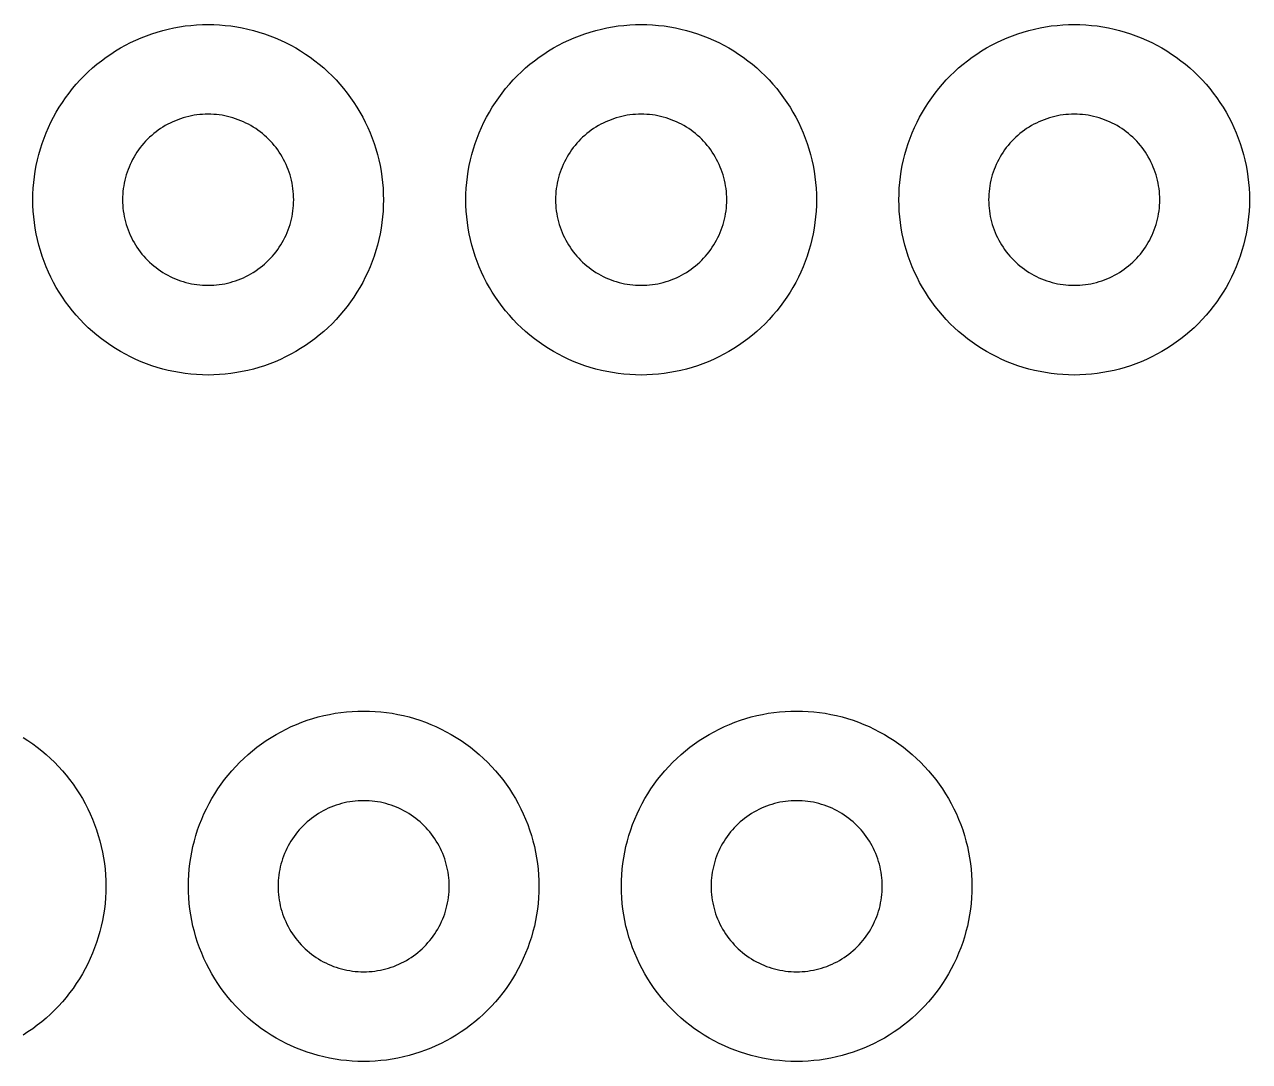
# Model space of a CAD drawing. Header units: millimetres. Extents: x 0 to 476, y 5 to 280.
# Drawn here: x 412.1 to 471.5, y 4.6 to 54.9 of the extents above; entities that cross this region are included whole.
import ezdxf

# ---------------------------------------------------------------- set-up
doc = ezdxf.new("R2010")
doc.units = ezdxf.units.MM
doc.layers.add('CUT', color=1, linetype='Continuous')

msp = doc.modelspace()

# ---------------------------------------------------------------- linework, layer by layer
at = {"layer": 'CUT'}
for points in [[(429.453, 46.155), (429.44, 45.877), (429.417, 45.6), (429.385, 45.324), (429.344, 45.049), (429.295, 44.775), (429.236, 44.503), (429.168, 44.233), (429.092, 43.966), (429.007, 43.701), (428.913, 43.439), (428.811, 43.181), (428.7, 42.925), (428.581, 42.674), (428.454, 42.426), (428.319, 42.183), (428.176, 41.945), (428.025, 41.711), (427.867, 41.482), (427.701, 41.259), (427.529, 41.041), (427.349, 40.829), (427.162, 40.623), (426.968, 40.423), (426.768, 40.229), (426.562, 40.043), (426.35, 39.863), (426.132, 39.69), (425.909, 39.524), (425.68, 39.366), (425.446, 39.215), (425.208, 39.072), (424.965, 38.937), (424.717, 38.81), (424.466, 38.691), (424.211, 38.58), (423.952, 38.478), (423.69, 38.384), (423.425, 38.299), (423.158, 38.223), (422.888, 38.155), (422.616, 38.097), (422.343, 38.047), (422.067, 38.006), (421.791, 37.974), (421.514, 37.952), (421.236, 37.938), (420.958, 37.933), (420.68, 37.938), (420.402, 37.952), (420.125, 37.974), (419.848, 38.006), (419.573, 38.047), (419.3, 38.097), (419.028, 38.155), (418.758, 38.223), (418.49, 38.299), (418.226, 38.384), (417.964, 38.478), (417.705, 38.58), (417.45, 38.691), (417.198, 38.81), (416.951, 38.937), (416.708, 39.072), (416.469, 39.215), (416.236, 39.366), (416.007, 39.524), (415.783, 39.69), (415.566, 39.863), (415.353, 40.043), (415.147, 40.229), (414.948, 40.423), (414.754, 40.623), (414.567, 40.829), (414.387, 41.041), (414.214, 41.259), (414.049, 41.482), (413.89, 41.711), (413.74, 41.945), (413.597, 42.183), (413.462, 42.426), (413.334, 42.674), (413.216, 42.925), (413.105, 43.181), (413.003, 43.439), (412.909, 43.701), (412.824, 43.966), (412.748, 44.233), (412.68, 44.503), (412.621, 44.775), (412.571, 45.049), (412.531, 45.324), (412.499, 45.6), (412.476, 45.877), (412.462, 46.155), (412.458, 46.433), (412.462, 46.711), (412.476, 46.989), (412.499, 47.266), (412.531, 47.543), (412.571, 47.818), (412.621, 48.092), (412.68, 48.363), (412.748, 48.633), (412.824, 48.901), (412.909, 49.166), (413.003, 49.427), (413.105, 49.686), (413.216, 49.941), (413.334, 50.193), (413.462, 50.44), (413.597, 50.683), (413.74, 50.922), (413.89, 51.156), (414.049, 51.384), (414.214, 51.608), (414.387, 51.826), (414.567, 52.038), (414.754, 52.244), (414.948, 52.444), (415.147, 52.637), (415.353, 52.824), (415.566, 53.004), (415.783, 53.177), (416.007, 53.343), (416.236, 53.501), (416.469, 53.652), (416.708, 53.795), (416.951, 53.93), (417.198, 54.057), (417.45, 54.176), (417.705, 54.286), (417.964, 54.389), (418.226, 54.482), (418.49, 54.567), (418.758, 54.644), (419.028, 54.711), (419.3, 54.77), (419.573, 54.82), (419.848, 54.861), (420.125, 54.892), (420.402, 54.915), (420.68, 54.929), (420.958, 54.933), (421.236, 54.929), (421.514, 54.915), (421.791, 54.892), (422.067, 54.861), (422.343, 54.82), (422.616, 54.77), (422.888, 54.711), (423.158, 54.644), (423.425, 54.567), (423.69, 54.482), (423.952, 54.389), (424.211, 54.286), (424.466, 54.176), (424.717, 54.057), (424.965, 53.93), (425.208, 53.795), (425.446, 53.652), (425.68, 53.501), (425.909, 53.343), (426.132, 53.177), (426.35, 53.004), (426.562, 52.824), (426.768, 52.637), (426.968, 52.444), (427.162, 52.244), (427.349, 52.038), (427.529, 51.826), (427.701, 51.608), (427.867, 51.384), (428.025, 51.156), (428.176, 50.922), (428.319, 50.683), (428.454, 50.44), (428.581, 50.193), (428.7, 49.941), (428.811, 49.686), (428.913, 49.427), (429.007, 49.166), (429.092, 48.901), (429.168, 48.633), (429.236, 48.363), (429.295, 48.092), (429.344, 47.818), (429.385, 47.543), (429.417, 47.266), (429.44, 46.989), (429.453, 46.711), (429.458, 46.433), (429.453, 46.155)], [(450.453, 46.155), (450.44, 45.877), (450.417, 45.6), (450.385, 45.324), (450.344, 45.049), (450.295, 44.775), (450.236, 44.503), (450.168, 44.233), (450.092, 43.966), (450.007, 43.701), (449.913, 43.439), (449.811, 43.181), (449.7, 42.925), (449.581, 42.674), (449.454, 42.426), (449.319, 42.183), (449.176, 41.945), (449.025, 41.711), (448.867, 41.482), (448.701, 41.259), (448.529, 41.041), (448.349, 40.829), (448.162, 40.623), (447.968, 40.423), (447.768, 40.229), (447.562, 40.043), (447.35, 39.863), (447.132, 39.69), (446.909, 39.524), (446.68, 39.366), (446.446, 39.215), (446.208, 39.072), (445.965, 38.937), (445.717, 38.81), (445.466, 38.691), (445.211, 38.58), (444.952, 38.478), (444.69, 38.384), (444.425, 38.299), (444.158, 38.223), (443.888, 38.155), (443.616, 38.097), (443.343, 38.047), (443.067, 38.006), (442.791, 37.974), (442.514, 37.952), (442.236, 37.938), (441.958, 37.933), (441.68, 37.938), (441.402, 37.952), (441.125, 37.974), (440.848, 38.006), (440.573, 38.047), (440.3, 38.097), (440.028, 38.155), (439.758, 38.223), (439.49, 38.299), (439.226, 38.384), (438.964, 38.478), (438.705, 38.58), (438.45, 38.691), (438.198, 38.81), (437.951, 38.937), (437.708, 39.072), (437.469, 39.215), (437.236, 39.366), (437.007, 39.524), (436.783, 39.69), (436.566, 39.863), (436.353, 40.043), (436.147, 40.229), (435.948, 40.423), (435.754, 40.623), (435.567, 40.829), (435.387, 41.041), (435.214, 41.259), (435.049, 41.482), (434.89, 41.711), (434.74, 41.945), (434.597, 42.183), (434.462, 42.426), (434.334, 42.674), (434.216, 42.925), (434.105, 43.181), (434.003, 43.439), (433.909, 43.701), (433.824, 43.966), (433.748, 44.233), (433.68, 44.503), (433.621, 44.775), (433.571, 45.049), (433.531, 45.324), (433.499, 45.6), (433.476, 45.877), (433.462, 46.155), (433.458, 46.433), (433.462, 46.711), (433.476, 46.989), (433.499, 47.266), (433.531, 47.543), (433.571, 47.818), (433.621, 48.092), (433.68, 48.363), (433.748, 48.633), (433.824, 48.901), (433.909, 49.166), (434.003, 49.427), (434.105, 49.686), (434.216, 49.941), (434.334, 50.193), (434.462, 50.44), (434.597, 50.683), (434.74, 50.922), (434.89, 51.156), (435.049, 51.384), (435.214, 51.608), (435.387, 51.826), (435.567, 52.038), (435.754, 52.244), (435.948, 52.444), (436.147, 52.637), (436.353, 52.824), (436.566, 53.004), (436.783, 53.177), (437.007, 53.343), (437.236, 53.501), (437.469, 53.652), (437.708, 53.795), (437.951, 53.93), (438.198, 54.057), (438.45, 54.176), (438.705, 54.286), (438.964, 54.389), (439.226, 54.482), (439.49, 54.567), (439.758, 54.644), (440.028, 54.711), (440.3, 54.77), (440.573, 54.82), (440.848, 54.861), (441.125, 54.892), (441.402, 54.915), (441.68, 54.929), (441.958, 54.933), (442.236, 54.929), (442.514, 54.915), (442.791, 54.892), (443.067, 54.861), (443.343, 54.82), (443.616, 54.77), (443.888, 54.711), (444.158, 54.644), (444.425, 54.567), (444.69, 54.482), (444.952, 54.389), (445.211, 54.286), (445.466, 54.176), (445.717, 54.057), (445.965, 53.93), (446.208, 53.795), (446.446, 53.652), (446.68, 53.501), (446.909, 53.343), (447.132, 53.177), (447.35, 53.004), (447.562, 52.824), (447.768, 52.637), (447.968, 52.444), (448.162, 52.244), (448.349, 52.038), (448.529, 51.826), (448.701, 51.608), (448.867, 51.384), (449.025, 51.156), (449.176, 50.922), (449.319, 50.683), (449.454, 50.44), (449.581, 50.193), (449.7, 49.941), (449.811, 49.686), (449.913, 49.427), (450.007, 49.166), (450.092, 48.901), (450.168, 48.633), (450.236, 48.363), (450.295, 48.092), (450.344, 47.818), (450.385, 47.543), (450.417, 47.266), (450.44, 46.989), (450.453, 46.711), (450.458, 46.433), (450.453, 46.155)], [(471.453, 46.155), (471.44, 45.877), (471.417, 45.6), (471.385, 45.324), (471.344, 45.049), (471.295, 44.775), (471.236, 44.503), (471.168, 44.233), (471.092, 43.966), (471.007, 43.701), (470.913, 43.439), (470.811, 43.181), (470.7, 42.925), (470.581, 42.674), (470.454, 42.426), (470.319, 42.183), (470.176, 41.945), (470.025, 41.711), (469.867, 41.482), (469.701, 41.259), (469.529, 41.041), (469.349, 40.829), (469.162, 40.623), (468.968, 40.423), (468.768, 40.229), (468.562, 40.043), (468.35, 39.863), (468.132, 39.69), (467.909, 39.524), (467.68, 39.366), (467.446, 39.215), (467.208, 39.072), (466.965, 38.937), (466.717, 38.81), (466.466, 38.691), (466.211, 38.58), (465.952, 38.478), (465.69, 38.384), (465.425, 38.299), (465.158, 38.223), (464.888, 38.155), (464.616, 38.097), (464.343, 38.047), (464.067, 38.006), (463.791, 37.974), (463.514, 37.952), (463.236, 37.938), (462.958, 37.933), (462.68, 37.938), (462.402, 37.952), (462.125, 37.974), (461.848, 38.006), (461.573, 38.047), (461.3, 38.097), (461.028, 38.155), (460.758, 38.223), (460.49, 38.299), (460.226, 38.384), (459.964, 38.478), (459.705, 38.58), (459.45, 38.691), (459.198, 38.81), (458.951, 38.937), (458.708, 39.072), (458.469, 39.215), (458.236, 39.366), (458.007, 39.524), (457.783, 39.69), (457.566, 39.863), (457.353, 40.043), (457.147, 40.229), (456.948, 40.423), (456.754, 40.623), (456.567, 40.829), (456.387, 41.041), (456.214, 41.259), (456.049, 41.482), (455.89, 41.711), (455.74, 41.945), (455.597, 42.183), (455.462, 42.426), (455.334, 42.674), (455.216, 42.925), (455.105, 43.181), (455.003, 43.439), (454.909, 43.701), (454.824, 43.966), (454.748, 44.233), (454.68, 44.503), (454.621, 44.775), (454.571, 45.049), (454.531, 45.324), (454.499, 45.6), (454.476, 45.877), (454.462, 46.155), (454.458, 46.433), (454.462, 46.711), (454.476, 46.989), (454.499, 47.266), (454.531, 47.543), (454.571, 47.818), (454.621, 48.092), (454.68, 48.363), (454.748, 48.633), (454.824, 48.901), (454.909, 49.166), (455.003, 49.427), (455.105, 49.686), (455.216, 49.941), (455.334, 50.193), (455.462, 50.44), (455.597, 50.683), (455.74, 50.922), (455.89, 51.156), (456.049, 51.384), (456.214, 51.608), (456.387, 51.826), (456.567, 52.038), (456.754, 52.244), (456.948, 52.444), (457.147, 52.637), (457.353, 52.824), (457.566, 53.004), (457.783, 53.177), (458.007, 53.343), (458.236, 53.501), (458.469, 53.652), (458.708, 53.795), (458.951, 53.93), (459.198, 54.057), (459.45, 54.176), (459.705, 54.286), (459.964, 54.389), (460.226, 54.482), (460.49, 54.567), (460.758, 54.644), (461.028, 54.711), (461.3, 54.77), (461.573, 54.82), (461.848, 54.861), (462.125, 54.892), (462.402, 54.915), (462.68, 54.929), (462.958, 54.933), (463.236, 54.929), (463.514, 54.915), (463.791, 54.892), (464.067, 54.861), (464.343, 54.82), (464.616, 54.77), (464.888, 54.711), (465.158, 54.644), (465.425, 54.567), (465.69, 54.482), (465.952, 54.389), (466.211, 54.286), (466.466, 54.176), (466.717, 54.057), (466.965, 53.93), (467.208, 53.795), (467.446, 53.652), (467.68, 53.501), (467.909, 53.343), (468.132, 53.177), (468.35, 53.004), (468.562, 52.824), (468.768, 52.637), (468.968, 52.444), (469.162, 52.244), (469.349, 52.038), (469.529, 51.826), (469.701, 51.608), (469.867, 51.384), (470.025, 51.156), (470.176, 50.922), (470.319, 50.683), (470.454, 50.44), (470.581, 50.193), (470.7, 49.941), (470.811, 49.686), (470.913, 49.427), (471.007, 49.166), (471.092, 48.901), (471.168, 48.633), (471.236, 48.363), (471.295, 48.092), (471.344, 47.818), (471.385, 47.543), (471.417, 47.266), (471.44, 46.989), (471.453, 46.711), (471.458, 46.433), (471.453, 46.155)], [(425.106, 46.569), (425.099, 46.705), (425.088, 46.84), (425.072, 46.975), (425.052, 47.109), (425.028, 47.243), (425, 47.376), (424.967, 47.507), (424.929, 47.638), (424.888, 47.767), (424.842, 47.895), (424.792, 48.021), (424.738, 48.146), (424.68, 48.269), (424.618, 48.39), (424.552, 48.508), (424.482, 48.625), (424.409, 48.739), (424.331, 48.851), (424.25, 48.96), (424.166, 49.066), (424.078, 49.17), (423.987, 49.27), (423.892, 49.368), (423.795, 49.462), (423.694, 49.553), (423.591, 49.641), (423.484, 49.726), (423.375, 49.807), (423.264, 49.884), (423.149, 49.958), (423.033, 50.027), (422.914, 50.093), (422.793, 50.155), (422.671, 50.213), (422.546, 50.267), (422.42, 50.317), (422.292, 50.363), (422.163, 50.405), (422.032, 50.442), (421.9, 50.475), (421.768, 50.504), (421.634, 50.528), (421.5, 50.548), (421.365, 50.563), (421.229, 50.574), (421.094, 50.581), (420.958, 50.583), (420.822, 50.581), (420.686, 50.574), (420.551, 50.563), (420.416, 50.548), (420.282, 50.528), (420.148, 50.504), (420.016, 50.475), (419.884, 50.442), (419.753, 50.405), (419.624, 50.363), (419.496, 50.317), (419.37, 50.267), (419.245, 50.213), (419.122, 50.155), (419.002, 50.093), (418.883, 50.027), (418.766, 49.958), (418.652, 49.884), (418.541, 49.807), (418.432, 49.726), (418.325, 49.641), (418.222, 49.553), (418.121, 49.462), (418.023, 49.368), (417.929, 49.27), (417.838, 49.17), (417.75, 49.066), (417.665, 48.96), (417.585, 48.851), (417.507, 48.739), (417.434, 48.625), (417.364, 48.508), (417.298, 48.39), (417.236, 48.269), (417.178, 48.146), (417.124, 48.021), (417.074, 47.895), (417.028, 47.767), (416.987, 47.638), (416.949, 47.507), (416.916, 47.376), (416.888, 47.243), (416.863, 47.109), (416.843, 46.975), (416.828, 46.84), (416.817, 46.705), (416.81, 46.569), (416.808, 46.433), (416.81, 46.298), (416.817, 46.162), (416.828, 46.027), (416.843, 45.892), (416.863, 45.757), (416.888, 45.624), (416.916, 45.491), (416.949, 45.359), (416.987, 45.229), (417.028, 45.099), (417.074, 44.971), (417.124, 44.845), (417.178, 44.721), (417.236, 44.598), (417.298, 44.477), (417.364, 44.358), (417.434, 44.242), (417.507, 44.128), (417.585, 44.016), (417.665, 43.907), (417.75, 43.801), (417.838, 43.697), (417.929, 43.596), (418.023, 43.499), (418.121, 43.404), (418.222, 43.313), (418.325, 43.225), (418.432, 43.141), (418.541, 43.06), (418.652, 42.983), (418.766, 42.909), (418.883, 42.839), (419.002, 42.773), (419.122, 42.711), (419.245, 42.653), (419.37, 42.599), (419.496, 42.549), (419.624, 42.504), (419.753, 42.462), (419.884, 42.425), (420.016, 42.392), (420.148, 42.363), (420.282, 42.339), (420.416, 42.319), (420.551, 42.303), (420.686, 42.292), (420.822, 42.286), (420.958, 42.283), (421.094, 42.286), (421.229, 42.292), (421.365, 42.303), (421.5, 42.319), (421.634, 42.339), (421.768, 42.363), (421.9, 42.392), (422.032, 42.425), (422.163, 42.462), (422.292, 42.504), (422.42, 42.549), (422.546, 42.599), (422.671, 42.653), (422.793, 42.711), (422.914, 42.773), (423.033, 42.839), (423.149, 42.909), (423.264, 42.983), (423.375, 43.06), (423.484, 43.141), (423.591, 43.225), (423.694, 43.313), (423.795, 43.404), (423.892, 43.499), (423.987, 43.596), (424.078, 43.697), (424.166, 43.801), (424.25, 43.907), (424.331, 44.016), (424.409, 44.128), (424.482, 44.242), (424.552, 44.358), (424.618, 44.477), (424.68, 44.598), (424.738, 44.721), (424.792, 44.845), (424.842, 44.971), (424.888, 45.099), (424.929, 45.229), (424.967, 45.359), (425, 45.491), (425.028, 45.624), (425.052, 45.757), (425.072, 45.892), (425.088, 46.027), (425.099, 46.162), (425.106, 46.298), (425.108, 46.433), (425.106, 46.569)], [(446.106, 46.569), (446.099, 46.705), (446.088, 46.84), (446.072, 46.975), (446.052, 47.109), (446.028, 47.243), (446, 47.376), (445.967, 47.507), (445.929, 47.638), (445.888, 47.767), (445.842, 47.895), (445.792, 48.021), (445.738, 48.146), (445.68, 48.269), (445.618, 48.39), (445.552, 48.508), (445.482, 48.625), (445.409, 48.739), (445.331, 48.851), (445.25, 48.96), (445.166, 49.066), (445.078, 49.17), (444.987, 49.27), (444.892, 49.368), (444.795, 49.462), (444.694, 49.553), (444.591, 49.641), (444.484, 49.726), (444.375, 49.807), (444.264, 49.884), (444.149, 49.958), (444.033, 50.027), (443.914, 50.093), (443.793, 50.155), (443.671, 50.213), (443.546, 50.267), (443.42, 50.317), (443.292, 50.363), (443.163, 50.405), (443.032, 50.442), (442.9, 50.475), (442.768, 50.504), (442.634, 50.528), (442.5, 50.548), (442.365, 50.563), (442.229, 50.574), (442.094, 50.581), (441.958, 50.583), (441.822, 50.581), (441.686, 50.574), (441.551, 50.563), (441.416, 50.548), (441.282, 50.528), (441.148, 50.504), (441.016, 50.475), (440.884, 50.442), (440.753, 50.405), (440.624, 50.363), (440.496, 50.317), (440.37, 50.267), (440.245, 50.213), (440.122, 50.155), (440.002, 50.093), (439.883, 50.027), (439.766, 49.958), (439.652, 49.884), (439.541, 49.807), (439.432, 49.726), (439.325, 49.641), (439.222, 49.553), (439.121, 49.462), (439.023, 49.368), (438.929, 49.27), (438.838, 49.17), (438.75, 49.066), (438.665, 48.96), (438.585, 48.851), (438.507, 48.739), (438.434, 48.625), (438.364, 48.508), (438.298, 48.39), (438.236, 48.269), (438.178, 48.146), (438.124, 48.021), (438.074, 47.895), (438.028, 47.767), (437.987, 47.638), (437.949, 47.507), (437.916, 47.376), (437.888, 47.243), (437.863, 47.109), (437.843, 46.975), (437.828, 46.84), (437.817, 46.705), (437.81, 46.569), (437.808, 46.433), (437.81, 46.298), (437.817, 46.162), (437.828, 46.027), (437.843, 45.892), (437.863, 45.757), (437.888, 45.624), (437.916, 45.491), (437.949, 45.359), (437.987, 45.229), (438.028, 45.099), (438.074, 44.971), (438.124, 44.845), (438.178, 44.721), (438.236, 44.598), (438.298, 44.477), (438.364, 44.358), (438.434, 44.242), (438.507, 44.128), (438.585, 44.016), (438.665, 43.907), (438.75, 43.801), (438.838, 43.697), (438.929, 43.596), (439.023, 43.499), (439.121, 43.404), (439.222, 43.313), (439.325, 43.225), (439.432, 43.141), (439.541, 43.06), (439.652, 42.983), (439.766, 42.909), (439.883, 42.839), (440.002, 42.773), (440.122, 42.711), (440.245, 42.653), (440.37, 42.599), (440.496, 42.549), (440.624, 42.504), (440.753, 42.462), (440.884, 42.425), (441.016, 42.392), (441.148, 42.363), (441.282, 42.339), (441.416, 42.319), (441.551, 42.303), (441.686, 42.292), (441.822, 42.286), (441.958, 42.283), (442.094, 42.286), (442.229, 42.292), (442.365, 42.303), (442.5, 42.319), (442.634, 42.339), (442.768, 42.363), (442.9, 42.392), (443.032, 42.425), (443.163, 42.462), (443.292, 42.504), (443.42, 42.549), (443.546, 42.599), (443.671, 42.653), (443.793, 42.711), (443.914, 42.773), (444.033, 42.839), (444.149, 42.909), (444.264, 42.983), (444.375, 43.06), (444.484, 43.141), (444.591, 43.225), (444.694, 43.313), (444.795, 43.404), (444.892, 43.499), (444.987, 43.596), (445.078, 43.697), (445.166, 43.801), (445.25, 43.907), (445.331, 44.016), (445.409, 44.128), (445.482, 44.242), (445.552, 44.358), (445.618, 44.477), (445.68, 44.598), (445.738, 44.721), (445.792, 44.845), (445.842, 44.971), (445.888, 45.099), (445.929, 45.229), (445.967, 45.359), (446, 45.491), (446.028, 45.624), (446.052, 45.757), (446.072, 45.892), (446.088, 46.027), (446.099, 46.162), (446.106, 46.298), (446.108, 46.433), (446.106, 46.569)], [(467.106, 46.569), (467.099, 46.705), (467.088, 46.84), (467.072, 46.975), (467.052, 47.109), (467.028, 47.243), (467, 47.376), (466.967, 47.507), (466.929, 47.638), (466.888, 47.767), (466.842, 47.895), (466.792, 48.021), (466.738, 48.146), (466.68, 48.269), (466.618, 48.39), (466.552, 48.508), (466.482, 48.625), (466.409, 48.739), (466.331, 48.851), (466.25, 48.96), (466.166, 49.066), (466.078, 49.17), (465.987, 49.27), (465.892, 49.368), (465.795, 49.462), (465.694, 49.553), (465.591, 49.641), (465.484, 49.726), (465.375, 49.807), (465.264, 49.884), (465.149, 49.958), (465.033, 50.027), (464.914, 50.093), (464.793, 50.155), (464.671, 50.213), (464.546, 50.267), (464.42, 50.317), (464.292, 50.363), (464.163, 50.405), (464.032, 50.442), (463.9, 50.475), (463.768, 50.504), (463.634, 50.528), (463.5, 50.548), (463.365, 50.563), (463.229, 50.574), (463.094, 50.581), (462.958, 50.583), (462.822, 50.581), (462.686, 50.574), (462.551, 50.563), (462.416, 50.548), (462.282, 50.528), (462.148, 50.504), (462.016, 50.475), (461.884, 50.442), (461.753, 50.405), (461.624, 50.363), (461.496, 50.317), (461.37, 50.267), (461.245, 50.213), (461.122, 50.155), (461.002, 50.093), (460.883, 50.027), (460.766, 49.958), (460.652, 49.884), (460.541, 49.807), (460.432, 49.726), (460.325, 49.641), (460.222, 49.553), (460.121, 49.462), (460.023, 49.368), (459.929, 49.27), (459.838, 49.17), (459.75, 49.066), (459.665, 48.96), (459.585, 48.851), (459.507, 48.739), (459.434, 48.625), (459.364, 48.508), (459.298, 48.39), (459.236, 48.269), (459.178, 48.146), (459.124, 48.021), (459.074, 47.895), (459.028, 47.767), (458.987, 47.638), (458.949, 47.507), (458.916, 47.376), (458.888, 47.243), (458.863, 47.109), (458.843, 46.975), (458.828, 46.84), (458.817, 46.705), (458.81, 46.569), (458.808, 46.433), (458.81, 46.298), (458.817, 46.162), (458.828, 46.027), (458.843, 45.892), (458.863, 45.757), (458.888, 45.624), (458.916, 45.491), (458.949, 45.359), (458.987, 45.229), (459.028, 45.099), (459.074, 44.971), (459.124, 44.845), (459.178, 44.721), (459.236, 44.598), (459.298, 44.477), (459.364, 44.358), (459.434, 44.242), (459.507, 44.128), (459.585, 44.016), (459.665, 43.907), (459.75, 43.801), (459.838, 43.697), (459.929, 43.596), (460.023, 43.499), (460.121, 43.404), (460.222, 43.313), (460.325, 43.225), (460.432, 43.141), (460.541, 43.06), (460.652, 42.983), (460.766, 42.909), (460.883, 42.839), (461.002, 42.773), (461.122, 42.711), (461.245, 42.653), (461.37, 42.599), (461.496, 42.549), (461.624, 42.504), (461.753, 42.462), (461.884, 42.425), (462.016, 42.392), (462.148, 42.363), (462.282, 42.339), (462.416, 42.319), (462.551, 42.303), (462.686, 42.292), (462.822, 42.286), (462.958, 42.283), (463.094, 42.286), (463.229, 42.292), (463.365, 42.303), (463.5, 42.319), (463.634, 42.339), (463.768, 42.363), (463.9, 42.392), (464.032, 42.425), (464.163, 42.462), (464.292, 42.504), (464.42, 42.549), (464.546, 42.599), (464.671, 42.653), (464.793, 42.711), (464.914, 42.773), (465.033, 42.839), (465.149, 42.909), (465.264, 42.983), (465.375, 43.06), (465.484, 43.141), (465.591, 43.225), (465.694, 43.313), (465.795, 43.404), (465.892, 43.499), (465.987, 43.596), (466.078, 43.697), (466.166, 43.801), (466.25, 43.907), (466.331, 44.016), (466.409, 44.128), (466.482, 44.242), (466.552, 44.358), (466.618, 44.477), (466.68, 44.598), (466.738, 44.721), (466.792, 44.845), (466.842, 44.971), (466.888, 45.099), (466.929, 45.229), (466.967, 45.359), (467, 45.491), (467.028, 45.624), (467.052, 45.757), (467.072, 45.892), (467.088, 46.027), (467.099, 46.162), (467.106, 46.298), (467.108, 46.433), (467.106, 46.569)], [(436.995, 12.859), (436.982, 12.581), (436.959, 12.304), (436.927, 12.028), (436.886, 11.753), (436.837, 11.479), (436.778, 11.207), (436.71, 10.937), (436.634, 10.67), (436.549, 10.405), (436.455, 10.143), (436.353, 9.884), (436.242, 9.629), (436.123, 9.378), (435.996, 9.13), (435.861, 8.887), (435.718, 8.649), (435.567, 8.415), (435.409, 8.186), (435.244, 7.963), (435.071, 7.745), (434.891, 7.533), (434.704, 7.327), (434.51, 7.127), (434.311, 6.933), (434.104, 6.747), (433.892, 6.567), (433.674, 6.394), (433.451, 6.228), (433.222, 6.07), (432.989, 5.919), (432.75, 5.776), (432.507, 5.641), (432.259, 5.514), (432.008, 5.395), (431.753, 5.284), (431.494, 5.182), (431.232, 5.088), (430.967, 5.003), (430.7, 4.927), (430.43, 4.859), (430.158, 4.801), (429.885, 4.751), (429.609, 4.71), (429.333, 4.678), (429.056, 4.655), (428.778, 4.642), (428.5, 4.637), (428.222, 4.642), (427.944, 4.655), (427.667, 4.678), (427.391, 4.71), (427.115, 4.751), (426.842, 4.801), (426.57, 4.859), (426.3, 4.927), (426.033, 5.003), (425.768, 5.088), (425.506, 5.182), (425.247, 5.284), (424.992, 5.395), (424.741, 5.514), (424.493, 5.641), (424.25, 5.776), (424.011, 5.919), (423.778, 6.07), (423.549, 6.228), (423.326, 6.394), (423.108, 6.567), (422.896, 6.747), (422.689, 6.933), (422.49, 7.127), (422.296, 7.327), (422.109, 7.533), (421.929, 7.745), (421.756, 7.963), (421.591, 8.186), (421.433, 8.415), (421.282, 8.649), (421.139, 8.887), (421.004, 9.13), (420.877, 9.378), (420.758, 9.629), (420.647, 9.884), (420.545, 10.143), (420.451, 10.405), (420.366, 10.67), (420.29, 10.937), (420.222, 11.207), (420.163, 11.479), (420.114, 11.753), (420.073, 12.028), (420.041, 12.304), (420.018, 12.581), (420.005, 12.859), (420, 13.137), (420.005, 13.415), (420.018, 13.693), (420.041, 13.97), (420.073, 14.247), (420.114, 14.522), (420.163, 14.796), (420.222, 15.067), (420.29, 15.337), (420.366, 15.605), (420.451, 15.869), (420.545, 16.131), (420.647, 16.39), (420.758, 16.645), (420.877, 16.897), (421.004, 17.144), (421.139, 17.387), (421.282, 17.626), (421.433, 17.86), (421.591, 18.088), (421.756, 18.312), (421.929, 18.53), (422.109, 18.742), (422.296, 18.948), (422.49, 19.148), (422.689, 19.341), (422.896, 19.528), (423.108, 19.708), (423.326, 19.881), (423.549, 20.046), (423.778, 20.205), (424.011, 20.355), (424.25, 20.498), (424.493, 20.634), (424.741, 20.761), (424.992, 20.88), (425.247, 20.99), (425.506, 21.092), (425.768, 21.186), (426.033, 21.271), (426.3, 21.348), (426.57, 21.415), (426.842, 21.474), (427.115, 21.524), (427.391, 21.565), (427.667, 21.596), (427.944, 21.619), (428.222, 21.633), (428.5, 21.637), (428.778, 21.633), (429.056, 21.619), (429.333, 21.596), (429.609, 21.565), (429.885, 21.524), (430.158, 21.474), (430.43, 21.415), (430.7, 21.348), (430.967, 21.271), (431.232, 21.186), (431.494, 21.092), (431.753, 20.99), (432.008, 20.88), (432.259, 20.761), (432.507, 20.634), (432.75, 20.498), (432.989, 20.355), (433.222, 20.205), (433.451, 20.046), (433.674, 19.881), (433.892, 19.708), (434.104, 19.528), (434.311, 19.341), (434.51, 19.148), (434.704, 18.948), (434.891, 18.742), (435.071, 18.53), (435.244, 18.312), (435.409, 18.088), (435.567, 17.86), (435.718, 17.626), (435.861, 17.387), (435.996, 17.144), (436.123, 16.897), (436.242, 16.645), (436.353, 16.39), (436.455, 16.131), (436.549, 15.869), (436.634, 15.605), (436.71, 15.337), (436.778, 15.067), (436.837, 14.796), (436.886, 14.522), (436.927, 14.247), (436.959, 13.97), (436.982, 13.693), (436.995, 13.415), (437, 13.137), (436.995, 12.859)], [(457.995, 12.859), (457.982, 12.581), (457.959, 12.304), (457.927, 12.028), (457.886, 11.753), (457.837, 11.479), (457.778, 11.207), (457.71, 10.937), (457.634, 10.67), (457.549, 10.405), (457.455, 10.143), (457.353, 9.884), (457.242, 9.629), (457.123, 9.378), (456.996, 9.13), (456.861, 8.887), (456.718, 8.649), (456.567, 8.415), (456.409, 8.186), (456.244, 7.963), (456.071, 7.745), (455.891, 7.533), (455.704, 7.327), (455.51, 7.127), (455.311, 6.933), (455.104, 6.747), (454.892, 6.567), (454.674, 6.394), (454.451, 6.228), (454.222, 6.07), (453.989, 5.919), (453.75, 5.776), (453.507, 5.641), (453.259, 5.514), (453.008, 5.395), (452.753, 5.284), (452.494, 5.182), (452.232, 5.088), (451.967, 5.003), (451.7, 4.927), (451.43, 4.859), (451.158, 4.801), (450.885, 4.751), (450.609, 4.71), (450.333, 4.678), (450.056, 4.655), (449.778, 4.642), (449.5, 4.637), (449.222, 4.642), (448.944, 4.655), (448.667, 4.678), (448.391, 4.71), (448.115, 4.751), (447.842, 4.801), (447.57, 4.859), (447.3, 4.927), (447.033, 5.003), (446.768, 5.088), (446.506, 5.182), (446.247, 5.284), (445.992, 5.395), (445.741, 5.514), (445.493, 5.641), (445.25, 5.776), (445.011, 5.919), (444.778, 6.07), (444.549, 6.228), (444.326, 6.394), (444.108, 6.567), (443.896, 6.747), (443.689, 6.933), (443.49, 7.127), (443.296, 7.327), (443.109, 7.533), (442.929, 7.745), (442.756, 7.963), (442.591, 8.186), (442.433, 8.415), (442.282, 8.649), (442.139, 8.887), (442.004, 9.13), (441.877, 9.378), (441.758, 9.629), (441.647, 9.884), (441.545, 10.143), (441.451, 10.405), (441.366, 10.67), (441.29, 10.937), (441.222, 11.207), (441.163, 11.479), (441.114, 11.753), (441.073, 12.028), (441.041, 12.304), (441.018, 12.581), (441.005, 12.859), (441, 13.137), (441.005, 13.415), (441.018, 13.693), (441.041, 13.97), (441.073, 14.247), (441.114, 14.522), (441.163, 14.796), (441.222, 15.067), (441.29, 15.337), (441.366, 15.605), (441.451, 15.869), (441.545, 16.131), (441.647, 16.39), (441.758, 16.645), (441.877, 16.897), (442.004, 17.144), (442.139, 17.387), (442.282, 17.626), (442.433, 17.86), (442.591, 18.088), (442.756, 18.312), (442.929, 18.53), (443.109, 18.742), (443.296, 18.948), (443.49, 19.148), (443.689, 19.341), (443.896, 19.528), (444.108, 19.708), (444.326, 19.881), (444.549, 20.046), (444.778, 20.205), (445.011, 20.355), (445.25, 20.498), (445.493, 20.634), (445.741, 20.761), (445.992, 20.88), (446.247, 20.99), (446.506, 21.092), (446.768, 21.186), (447.033, 21.271), (447.3, 21.348), (447.57, 21.415), (447.842, 21.474), (448.115, 21.524), (448.391, 21.565), (448.667, 21.596), (448.944, 21.619), (449.222, 21.633), (449.5, 21.637), (449.778, 21.633), (450.056, 21.619), (450.333, 21.596), (450.609, 21.565), (450.885, 21.524), (451.158, 21.474), (451.43, 21.415), (451.7, 21.348), (451.967, 21.271), (452.232, 21.186), (452.494, 21.092), (452.753, 20.99), (453.008, 20.88), (453.259, 20.761), (453.507, 20.634), (453.75, 20.498), (453.989, 20.355), (454.222, 20.205), (454.451, 20.046), (454.674, 19.881), (454.892, 19.708), (455.104, 19.528), (455.311, 19.341), (455.51, 19.148), (455.704, 18.948), (455.891, 18.742), (456.071, 18.53), (456.244, 18.312), (456.409, 18.088), (456.567, 17.86), (456.718, 17.626), (456.861, 17.387), (456.996, 17.144), (457.123, 16.897), (457.242, 16.645), (457.353, 16.39), (457.455, 16.131), (457.549, 15.869), (457.634, 15.605), (457.71, 15.337), (457.778, 15.067), (457.837, 14.796), (457.886, 14.522), (457.927, 14.247), (457.959, 13.97), (457.982, 13.693), (457.995, 13.415), (458, 13.137), (457.995, 12.859)], [(432.648, 13.273), (432.641, 13.409), (432.63, 13.544), (432.614, 13.679), (432.595, 13.813), (432.57, 13.947), (432.542, 14.08), (432.509, 14.211), (432.471, 14.342), (432.43, 14.471), (432.384, 14.599), (432.334, 14.725), (432.28, 14.85), (432.222, 14.973), (432.16, 15.094), (432.094, 15.212), (432.024, 15.329), (431.951, 15.443), (431.873, 15.555), (431.792, 15.664), (431.708, 15.77), (431.62, 15.874), (431.529, 15.974), (431.434, 16.072), (431.337, 16.166), (431.236, 16.257), (431.133, 16.345), (431.026, 16.43), (430.917, 16.511), (430.806, 16.588), (430.691, 16.661), (430.575, 16.731), (430.456, 16.797), (430.335, 16.859), (430.213, 16.917), (430.088, 16.971), (429.962, 17.021), (429.834, 17.067), (429.705, 17.109), (429.574, 17.146), (429.442, 17.179), (429.31, 17.208), (429.176, 17.232), (429.042, 17.252), (428.907, 17.267), (428.771, 17.278), (428.636, 17.285), (428.5, 17.287), (428.364, 17.285), (428.229, 17.278), (428.093, 17.267), (427.958, 17.252), (427.824, 17.232), (427.69, 17.208), (427.558, 17.179), (427.426, 17.146), (427.295, 17.109), (427.166, 17.067), (427.038, 17.021), (426.912, 16.971), (426.787, 16.917), (426.665, 16.859), (426.544, 16.797), (426.425, 16.731), (426.309, 16.661), (426.194, 16.588), (426.083, 16.511), (425.974, 16.43), (425.867, 16.345), (425.764, 16.257), (425.663, 16.166), (425.566, 16.072), (425.471, 15.974), (425.38, 15.874), (425.292, 15.77), (425.208, 15.664), (425.127, 15.555), (425.049, 15.443), (424.976, 15.329), (424.906, 15.212), (424.84, 15.094), (424.778, 14.973), (424.72, 14.85), (424.666, 14.725), (424.616, 14.599), (424.57, 14.471), (424.529, 14.342), (424.491, 14.211), (424.458, 14.08), (424.43, 13.947), (424.405, 13.813), (424.386, 13.679), (424.37, 13.544), (424.359, 13.409), (424.352, 13.273), (424.35, 13.137), (424.352, 13.001), (424.359, 12.866), (424.37, 12.73), (424.386, 12.596), (424.405, 12.461), (424.43, 12.328), (424.458, 12.195), (424.491, 12.063), (424.529, 11.933), (424.57, 11.803), (424.616, 11.675), (424.666, 11.549), (424.72, 11.425), (424.778, 11.302), (424.84, 11.181), (424.906, 11.062), (424.976, 10.946), (425.049, 10.832), (425.127, 10.72), (425.208, 10.611), (425.292, 10.505), (425.38, 10.401), (425.471, 10.3), (425.566, 10.203), (425.663, 10.108), (425.764, 10.017), (425.867, 9.929), (425.974, 9.845), (426.083, 9.764), (426.194, 9.687), (426.309, 9.613), (426.425, 9.543), (426.544, 9.477), (426.665, 9.415), (426.787, 9.357), (426.912, 9.303), (427.038, 9.253), (427.166, 9.207), (427.295, 9.166), (427.426, 9.129), (427.558, 9.096), (427.69, 9.067), (427.824, 9.043), (427.958, 9.023), (428.093, 9.007), (428.229, 8.996), (428.364, 8.989), (428.5, 8.987), (428.636, 8.989), (428.771, 8.996), (428.907, 9.007), (429.042, 9.023), (429.176, 9.043), (429.31, 9.067), (429.442, 9.096), (429.574, 9.129), (429.705, 9.166), (429.834, 9.207), (429.962, 9.253), (430.088, 9.303), (430.213, 9.357), (430.335, 9.415), (430.456, 9.477), (430.575, 9.543), (430.691, 9.613), (430.806, 9.687), (430.917, 9.764), (431.026, 9.845), (431.133, 9.929), (431.236, 10.017), (431.337, 10.108), (431.434, 10.203), (431.529, 10.3), (431.62, 10.401), (431.708, 10.505), (431.792, 10.611), (431.873, 10.72), (431.951, 10.832), (432.024, 10.946), (432.094, 11.062), (432.16, 11.181), (432.222, 11.302), (432.28, 11.425), (432.334, 11.549), (432.384, 11.675), (432.43, 11.803), (432.471, 11.933), (432.509, 12.063), (432.542, 12.195), (432.57, 12.328), (432.595, 12.461), (432.614, 12.596), (432.63, 12.73), (432.641, 12.866), (432.648, 13.001), (432.65, 13.137), (432.648, 13.273)], [(453.648, 13.273), (453.641, 13.409), (453.63, 13.544), (453.614, 13.679), (453.595, 13.813), (453.57, 13.947), (453.542, 14.08), (453.509, 14.211), (453.471, 14.342), (453.43, 14.471), (453.384, 14.599), (453.334, 14.725), (453.28, 14.85), (453.222, 14.973), (453.16, 15.094), (453.094, 15.212), (453.024, 15.329), (452.951, 15.443), (452.873, 15.555), (452.792, 15.664), (452.708, 15.77), (452.62, 15.874), (452.529, 15.974), (452.434, 16.072), (452.337, 16.166), (452.236, 16.257), (452.133, 16.345), (452.026, 16.43), (451.917, 16.511), (451.806, 16.588), (451.691, 16.661), (451.575, 16.731), (451.456, 16.797), (451.335, 16.859), (451.213, 16.917), (451.088, 16.971), (450.962, 17.021), (450.834, 17.067), (450.705, 17.109), (450.574, 17.146), (450.442, 17.179), (450.31, 17.208), (450.176, 17.232), (450.042, 17.252), (449.907, 17.267), (449.771, 17.278), (449.636, 17.285), (449.5, 17.287), (449.364, 17.285), (449.229, 17.278), (449.093, 17.267), (448.958, 17.252), (448.824, 17.232), (448.69, 17.208), (448.558, 17.179), (448.426, 17.146), (448.295, 17.109), (448.166, 17.067), (448.038, 17.021), (447.912, 16.971), (447.787, 16.917), (447.665, 16.859), (447.544, 16.797), (447.425, 16.731), (447.309, 16.661), (447.194, 16.588), (447.083, 16.511), (446.974, 16.43), (446.867, 16.345), (446.764, 16.257), (446.663, 16.166), (446.566, 16.072), (446.471, 15.974), (446.38, 15.874), (446.292, 15.77), (446.208, 15.664), (446.127, 15.555), (446.049, 15.443), (445.976, 15.329), (445.906, 15.212), (445.84, 15.094), (445.778, 14.973), (445.72, 14.85), (445.666, 14.725), (445.616, 14.599), (445.57, 14.471), (445.529, 14.342), (445.491, 14.211), (445.458, 14.08), (445.43, 13.947), (445.405, 13.813), (445.386, 13.679), (445.37, 13.544), (445.359, 13.409), (445.352, 13.273), (445.35, 13.137), (445.352, 13.001), (445.359, 12.866), (445.37, 12.73), (445.386, 12.596), (445.405, 12.461), (445.43, 12.328), (445.458, 12.195), (445.491, 12.063), (445.529, 11.933), (445.57, 11.803), (445.616, 11.675), (445.666, 11.549), (445.72, 11.425), (445.778, 11.302), (445.84, 11.181), (445.906, 11.062), (445.976, 10.946), (446.049, 10.832), (446.127, 10.72), (446.208, 10.611), (446.292, 10.505), (446.38, 10.401), (446.471, 10.3), (446.566, 10.203), (446.663, 10.108), (446.764, 10.017), (446.867, 9.929), (446.974, 9.845), (447.083, 9.764), (447.194, 9.687), (447.309, 9.613), (447.425, 9.543), (447.544, 9.477), (447.665, 9.415), (447.787, 9.357), (447.912, 9.303), (448.038, 9.253), (448.166, 9.207), (448.295, 9.166), (448.426, 9.129), (448.558, 9.096), (448.69, 9.067), (448.824, 9.043), (448.958, 9.023), (449.093, 9.007), (449.229, 8.996), (449.364, 8.989), (449.5, 8.987), (449.636, 8.989), (449.771, 8.996), (449.907, 9.007), (450.042, 9.023), (450.176, 9.043), (450.31, 9.067), (450.442, 9.096), (450.574, 9.129), (450.705, 9.166), (450.834, 9.207), (450.962, 9.253), (451.088, 9.303), (451.213, 9.357), (451.335, 9.415), (451.456, 9.477), (451.575, 9.543), (451.691, 9.613), (451.806, 9.687), (451.917, 9.764), (452.026, 9.845), (452.133, 9.929), (452.236, 10.017), (452.337, 10.108), (452.434, 10.203), (452.529, 10.3), (452.62, 10.401), (452.708, 10.505), (452.792, 10.611), (452.873, 10.72), (452.951, 10.832), (453.024, 10.946), (453.094, 11.062), (453.16, 11.181), (453.222, 11.302), (453.28, 11.425), (453.334, 11.549), (453.384, 11.675), (453.43, 11.803), (453.471, 11.933), (453.509, 12.063), (453.542, 12.195), (453.57, 12.328), (453.595, 12.461), (453.614, 12.596), (453.63, 12.73), (453.641, 12.866), (453.648, 13.001), (453.65, 13.137), (453.648, 13.273)]]:
    msp.add_lwpolyline(points, close=True, dxfattribs=at)
msp.add_lwpolyline([(411.989, 20.355), (412.222, 20.205), (412.451, 20.046), (412.674, 19.881), (412.892, 19.708), (413.104, 19.528), (413.311, 19.341), (413.51, 19.148), (413.704, 18.948), (413.891, 18.742), (414.071, 18.53), (414.244, 18.312), (414.409, 18.088), (414.567, 17.86), (414.718, 17.626), (414.861, 17.387), (414.996, 17.144), (415.123, 16.897), (415.242, 16.645), (415.353, 16.39), (415.455, 16.131), (415.549, 15.869), (415.634, 15.605), (415.71, 15.337), (415.778, 15.067), (415.837, 14.796), (415.886, 14.522), (415.927, 14.247), (415.959, 13.97), (415.982, 13.693), (415.995, 13.415), (416, 13.137), (415.995, 12.859), (415.995, 12.859), (415.982, 12.581), (415.959, 12.304), (415.927, 12.028), (415.886, 11.753), (415.837, 11.479), (415.778, 11.207), (415.71, 10.937), (415.634, 10.67), (415.549, 10.405), (415.455, 10.143), (415.353, 9.884), (415.242, 9.629), (415.123, 9.378), (414.996, 9.13), (414.861, 8.887), (414.718, 8.649), (414.567, 8.415), (414.409, 8.186), (414.244, 7.963), (414.071, 7.745), (413.891, 7.533), (413.704, 7.327), (413.51, 7.127), (413.311, 6.933), (413.104, 6.747), (412.892, 6.567), (412.674, 6.394), (412.451, 6.228), (412.222, 6.07), (411.989, 5.919)], dxfattribs=at)

doc.saveas('drawing.dxf')
